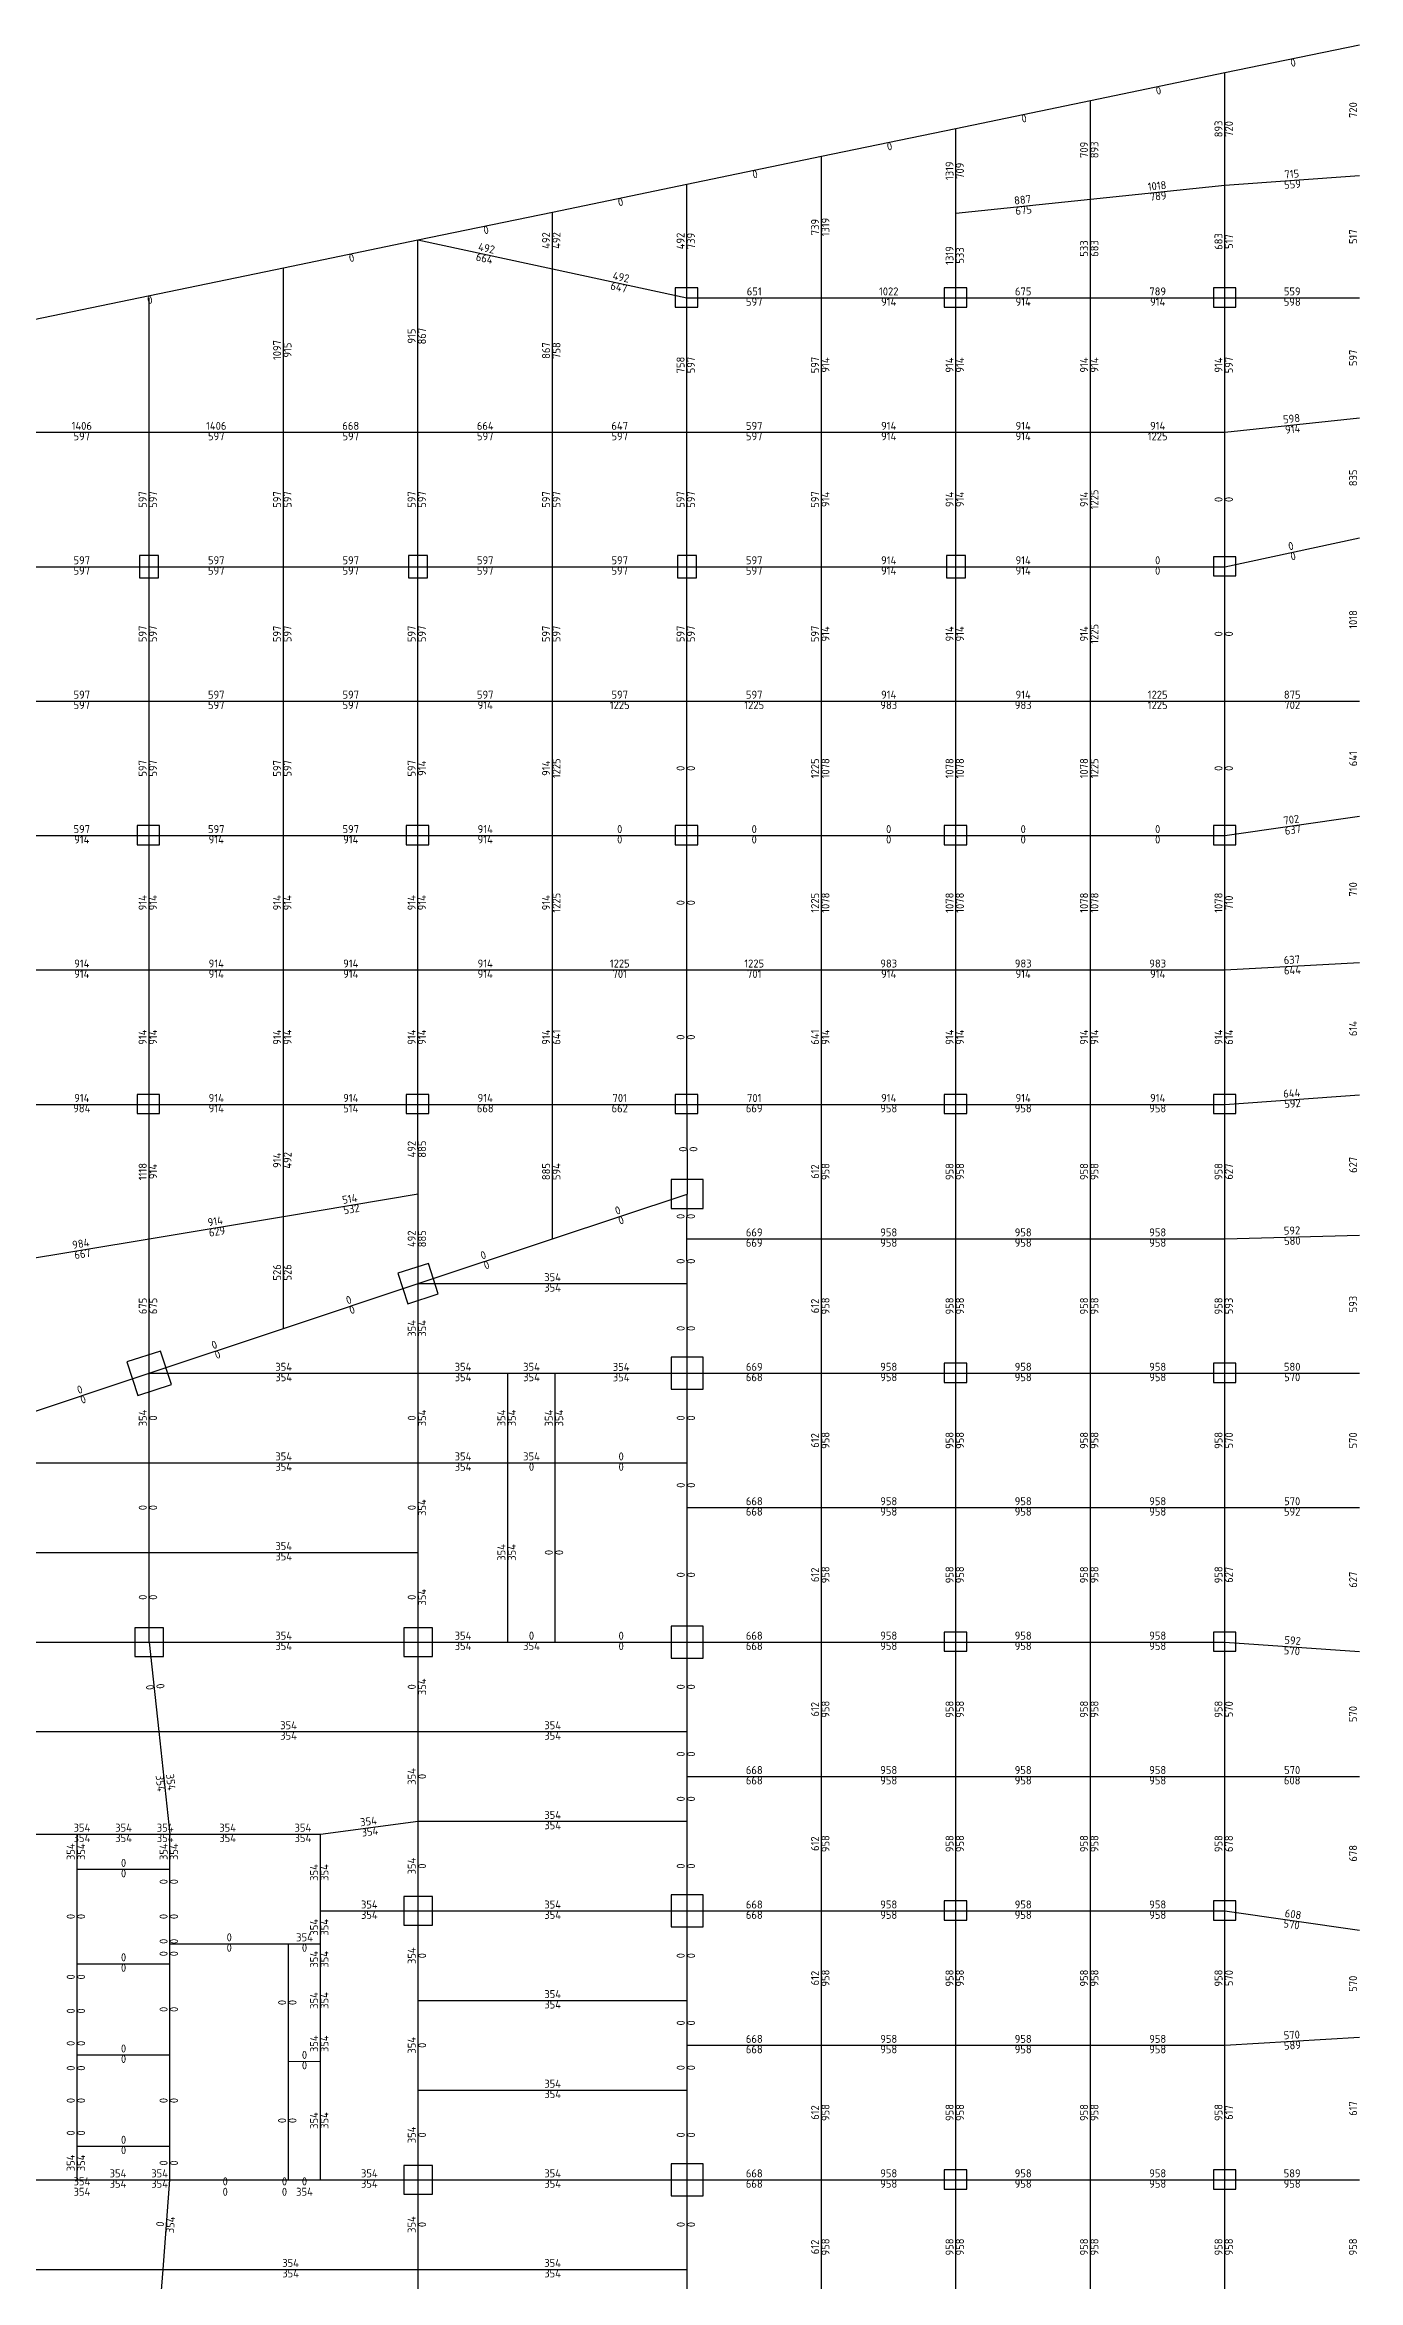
# Model space of a CAD drawing. Header units: millimetres. Extents: x -245177 to 1112891, y -1092030 to 122567.
# Drawn here: x -57467 to -16446, y 15891 to 85741 of the extents above; entities that cross this region are included whole.
import ezdxf
from ezdxf.enums import TextEntityAlignment as Align

# ---------------------------------------------------------------- set-up
doc = ezdxf.new("R2010")
doc.units = ezdxf.units.MM
doc.header["$MEASUREMENT"] = 0
for name, color, linetype in [('13', 4, 'Continuous'), ('dsg', 7, 'Continuous'), ('jiantu', 134, 'Continuous')]:
    doc.layers.add(name, color=color, linetype=linetype)
doc.styles.add('TrueTypeFont', font='yjkeng.shx', dxfattribs={"bigfont": 'yjkchn.shx'})

msp = doc.modelspace()

# ---------------------------------------------------------------- linework, layer by layer
at = {"layer": 'jiantu', "color": 94}
for p, q in [((-20610, 84869), (-16404, 85741)), ((-24810, 83997), (-20610, 84869)), ((-29010, 83126), (-24810, 83997)), ((-33210, 82254), (-29010, 83126)), ((-37410, 81383), (-33210, 82254)), ((-41610, 80511), (-37410, 81383)), ((-45810, 79640), (-41610, 80511)), ((-50010, 78769), (-45810, 79640)), ((-58410, 77026), (-50010, 78769)), ((-43005, 44232), (-41525, 44230)), ((-43005, 41433), (-43005, 44232)), ((-41525, 44230), (-37405, 44232)), ((-37405, 41433), (-37405, 44232)), ((-43005, 35832), (-43005, 41433)), ((-37405, 40033), (-37405, 41433)), ((-37405, 35832), (-37405, 40033)), ((-43005, 35832), (-41525, 35830)), ((-41525, 35830), (-37405, 35832)), ((-56455, 29832), (-56155, 29832)), ((-56455, 28732), (-56455, 29832)), ((-53855, 29832), (-53555, 29832)), ((-53555, 28732), (-53555, 29832)), ((-49955, 29832), (-48855, 29832)), ((-48855, 27432), (-48855, 29832)), ((-56455, 28732), (-53555, 28732)), ((-56455, 25782), (-56455, 28732)), ((-53555, 27957), (-53555, 28732)), ((-48855, 26407), (-48855, 27432)), ((-53555, 26407), (-53555, 26557)), ((-53555, 25782), (-53555, 26407)), ((-48855, 25432), (-48855, 26407)), ((-56455, 25782), (-53555, 25782)), ((-53555, 22932), (-53555, 25782)), ((-48855, 22732), (-48855, 23832)), ((-53555, 20082), (-53555, 22932)), ((-48855, 19032), (-48855, 22732)), ((-56455, 20082), (-56455, 20907)), ((-56455, 19032), (-56455, 20082)), ((-56455, 20082), (-53555, 20082)), ((-53555, 19032), (-53555, 20082)), ((-56455, 19032), (-56155, 19032)), ((-53555, 19032), (-50105, 19032)), ((-50105, 19032), (-49855, 19032)), ((-49855, 19032), (-48855, 19032))]:
    msp.add_line(p, q, dxfattribs=at)
at = {"layer": 'jiantu'}
for p, q in [((-20610, 81351), (-20610, 84869)), ((-24810, 80915), (-24810, 83997)), ((-29010, 80479), (-29010, 83126)), ((-33210, 77833), (-33210, 82254)), ((-37410, 77833), (-37410, 81383)), ((-24810, 80915), (-20610, 81351)), ((-20610, 81351), (-16405, 81657)), ((-20610, 77833), (-20610, 81351)), ((-41610, 78737), (-41610, 80511)), ((-29010, 80479), (-24810, 80915)), ((-29010, 77833), (-29010, 80479)), ((-24810, 77833), (-24810, 80915)), ((-45810, 73633), (-45810, 79640)), ((-45810, 79640), (-41610, 78737)), ((-50010, 73633), (-50010, 78769)), ((-41610, 73633), (-41610, 78737)), ((-41610, 78737), (-37410, 77833)), ((-54210, 73633), (-54210, 77833)), ((-37410, 77833), (-33210, 77833)), ((-37410, 73633), (-37410, 77833)), ((-33210, 77833), (-29010, 77833)), ((-33210, 73633), (-33210, 77833)), ((-29010, 77833), (-24810, 77833)), ((-29010, 73633), (-29010, 77833)), ((-24810, 77833), (-20610, 77833)), ((-24810, 73633), (-24810, 77833)), ((-20610, 77833), (-16405, 77833)), ((-20610, 73633), (-20610, 77833)), ((-20610, 73633), (-16405, 74083)), ((-58410, 73633), (-54210, 73633)), ((-54210, 69433), (-54210, 73633)), ((-54210, 73633), (-50010, 73633)), ((-50010, 69433), (-50010, 73633)), ((-50010, 73633), (-45810, 73633)), ((-45810, 69433), (-45810, 73633)), ((-45810, 73633), (-41610, 73633)), ((-41610, 69433), (-41610, 73633)), ((-41610, 73633), (-37410, 73633)), ((-37410, 69433), (-37410, 73633)), ((-37410, 73633), (-33210, 73633)), ((-33210, 69433), (-33210, 73633)), ((-33210, 73633), (-29010, 73633)), ((-29010, 69433), (-29010, 73633)), ((-29010, 73633), (-24810, 73633)), ((-24810, 69433), (-24810, 73633)), ((-24810, 73633), (-20610, 73633)), ((-20610, 69433), (-20610, 73633)), ((-20610, 69433), (-16406, 70333)), ((-58410, 69433), (-54210, 69433)), ((-54210, 69433), (-50010, 69433)), ((-54210, 65233), (-54210, 69433)), ((-50010, 69433), (-45810, 69433)), ((-50010, 65233), (-50010, 69433)), ((-45810, 69433), (-41610, 69433)), ((-45810, 65233), (-45810, 69433)), ((-41610, 69433), (-37410, 69433)), ((-41610, 65233), (-41610, 69433)), ((-37410, 69433), (-33210, 69433)), ((-37410, 65233), (-37410, 69433)), ((-33210, 69433), (-29010, 69433)), ((-33210, 65233), (-33210, 69433)), ((-29010, 69433), (-24810, 69433)), ((-29010, 65233), (-29010, 69433)), ((-24810, 69433), (-20610, 69433)), ((-24810, 65233), (-24810, 69433)), ((-20610, 65233), (-20610, 69433)), ((-58410, 65233), (-54210, 65233)), ((-54210, 61033), (-54210, 65233)), ((-54210, 65233), (-50010, 65233)), ((-50010, 61033), (-50010, 65233)), ((-50010, 65233), (-45810, 65233)), ((-45810, 61033), (-45810, 65233)), ((-45810, 65233), (-41610, 65233)), ((-41610, 61033), (-41610, 65233)), ((-41610, 65233), (-37410, 65233)), ((-37410, 61033), (-37410, 65233)), ((-37410, 65233), (-33210, 65233)), ((-33210, 61033), (-33210, 65233)), ((-33210, 65233), (-29010, 65233)), ((-29010, 61033), (-29010, 65233)), ((-29010, 65233), (-24810, 65233)), ((-24810, 61033), (-24810, 65233)), ((-24810, 65233), (-20610, 65233)), ((-20610, 61033), (-20610, 65233)), ((-20610, 65233), (-16406, 65233)), ((-20610, 61033), (-16406, 61633)), ((-58410, 61033), (-54210, 61033)), ((-54210, 61033), (-50010, 61033)), ((-54210, 56833), (-54210, 61033)), ((-50010, 61033), (-45810, 61033)), ((-50010, 56833), (-50010, 61033)), ((-45810, 61033), (-41610, 61033)), ((-45810, 56833), (-45810, 61033)), ((-41610, 61033), (-37410, 61033)), ((-41610, 56833), (-41610, 61033)), ((-37410, 61033), (-33210, 61033)), ((-37410, 56833), (-37410, 61033)), ((-33210, 61033), (-29010, 61033)), ((-33210, 56833), (-33210, 61033)), ((-29010, 61033), (-24810, 61033)), ((-29010, 56833), (-29010, 61033)), ((-24810, 61033), (-20610, 61033)), ((-24810, 56833), (-24810, 61033)), ((-20610, 56833), (-20610, 61033)), ((-58410, 56833), (-54210, 56833)), ((-54210, 52633), (-54210, 56833)), ((-54210, 56833), (-50010, 56833)), ((-50010, 56833), (-45810, 56833)), ((-50010, 52633), (-50010, 56833)), ((-45810, 52633), (-45810, 56833)), ((-45810, 56833), (-41610, 56833)), ((-41610, 56833), (-37410, 56833)), ((-41610, 52633), (-41610, 56833)), ((-37410, 52633), (-37410, 56833)), ((-37410, 56833), (-33210, 56833)), ((-33210, 52633), (-33210, 56833)), ((-33210, 56833), (-29010, 56833)), ((-29010, 52633), (-29010, 56833)), ((-29010, 56833), (-24810, 56833)), ((-24810, 52633), (-24810, 56833)), ((-24810, 56833), (-20610, 56833)), ((-20610, 56833), (-16407, 57066)), ((-20610, 52633), (-20610, 56833)), ((-58410, 52633), (-54210, 52633)), ((-54210, 52633), (-50010, 52633)), ((-54208, 48433), (-54210, 52633)), ((-50010, 52633), (-45810, 52633)), ((-50010, 49133), (-50010, 52633)), ((-45810, 52633), (-41610, 52633)), ((-45809, 49833), (-45810, 52633)), ((-41610, 52633), (-37410, 52633)), ((-41610, 48431), (-41610, 52633)), ((-37410, 52633), (-33210, 52633)), ((-37410, 52633), (-37405, 49832)), ((-33210, 52633), (-29010, 52633)), ((-33210, 48433), (-33210, 52633)), ((-29010, 52633), (-24810, 52633)), ((-29010, 48433), (-29010, 52633)), ((-24810, 52633), (-20610, 52633)), ((-24810, 48433), (-24810, 52633)), ((-20610, 52633), (-16407, 52933)), ((-20610, 48433), (-20610, 52633)), ((-50010, 49133), (-45809, 49833)), ((-45807, 47033), (-45809, 49833)), ((-41610, 48431), (-37405, 49832)), ((-37409, 48433), (-37405, 49832)), ((-54208, 48433), (-50010, 49133)), ((-50010, 45631), (-50010, 49133)), ((-58410, 47733), (-54208, 48433)), ((-54205, 44232), (-54208, 48433)), ((-45807, 47033), (-41610, 48431)), ((-37408, 47033), (-37409, 48433)), ((-37409, 48433), (-33210, 48433)), ((-33210, 44233), (-33210, 48433)), ((-33210, 48433), (-29010, 48433)), ((-29010, 44233), (-29010, 48433)), ((-29010, 48433), (-24810, 48433)), ((-24810, 44233), (-24810, 48433)), ((-24810, 48433), (-20610, 48433)), ((-20610, 48433), (-16407, 48551)), ((-20610, 44233), (-20610, 48433)), ((-50010, 45631), (-45807, 47033)), ((-45805, 44232), (-45807, 47033)), ((-45807, 47033), (-37408, 47033)), ((-37405, 44232), (-37408, 47033)), ((-54205, 44232), (-50010, 45631)), ((-58410, 42831), (-54205, 44232)), ((-54205, 44232), (-45805, 44232)), ((-54205, 41433), (-54205, 44232)), ((-45805, 44232), (-43005, 44232)), ((-45805, 41433), (-45805, 44232)), ((-43005, 44232), (-41525, 44230)), ((-41525, 44230), (-37405, 44232)), ((-41525, 41433), (-41525, 44230)), ((-37405, 44232), (-33210, 44233)), ((-37405, 41433), (-37405, 44232)), ((-33210, 44233), (-29010, 44233)), ((-33210, 40033), (-33210, 44233)), ((-29010, 44233), (-24810, 44233)), ((-29010, 40033), (-29010, 44233)), ((-24810, 44233), (-20610, 44233)), ((-24810, 40033), (-24810, 44233)), ((-20610, 44233), (-16408, 44233)), ((-20610, 40033), (-20610, 44233)), ((-62605, 41432), (-54205, 41433)), ((-54205, 38633), (-54205, 41433)), ((-54205, 41433), (-45805, 41433)), ((-45805, 38633), (-45805, 41433)), ((-45805, 41433), (-43005, 41433)), ((-43005, 41433), (-41525, 41433)), ((-41525, 41433), (-37405, 41433)), ((-41525, 35830), (-41525, 41433)), ((-37405, 40033), (-37405, 41433)), ((-37405, 35832), (-37405, 40033)), ((-37405, 40033), (-33210, 40033)), ((-33210, 35833), (-33210, 40033)), ((-33210, 40033), (-29010, 40033)), ((-29010, 35833), (-29010, 40033)), ((-29010, 40033), (-24810, 40033)), ((-24810, 35833), (-24810, 40033)), ((-24810, 40033), (-20610, 40033)), ((-20610, 35833), (-20610, 40033)), ((-20610, 40033), (-16408, 40033)), ((-62605, 38633), (-54205, 38633)), ((-54205, 35832), (-54205, 38633)), ((-54205, 38633), (-45805, 38633)), ((-45805, 35832), (-45805, 38633)), ((-62605, 35832), (-54205, 35832)), ((-54205, 35832), (-45805, 35832)), ((-54205, 35832), (-53901, 33033)), ((-45805, 35832), (-43005, 35832)), ((-45805, 33033), (-45805, 35832)), ((-43005, 35832), (-41525, 35830)), ((-41525, 35830), (-37405, 35832)), ((-37405, 35832), (-33210, 35833)), ((-37405, 33033), (-37405, 35832)), ((-33210, 35833), (-29010, 35833)), ((-33210, 31633), (-33210, 35833)), ((-29010, 35833), (-24810, 35833)), ((-29010, 31633), (-29010, 35833)), ((-24810, 35833), (-20610, 35833)), ((-24810, 31633), (-24810, 35833)), ((-20610, 35833), (-16408, 35533)), ((-20610, 31633), (-20610, 35833)), ((-62908, 33033), (-53901, 33033)), ((-53901, 33033), (-53555, 29832)), ((-53901, 33033), (-45805, 33033)), ((-45805, 30233), (-45805, 33033)), ((-45805, 33033), (-37405, 33033)), ((-37405, 31633), (-37405, 33033)), ((-37405, 30233), (-37405, 31633)), ((-37405, 31633), (-33210, 31633)), ((-33210, 27433), (-33210, 31633)), ((-33210, 31633), (-29010, 31633)), ((-29010, 27433), (-29010, 31633)), ((-29010, 31633), (-24810, 31633)), ((-24810, 27433), (-24810, 31633)), ((-24810, 31633), (-20610, 31633)), ((-20610, 27433), (-20610, 31633)), ((-20610, 31633), (-16409, 31633)), ((-48855, 29832), (-45805, 30233)), ((-45805, 27432), (-45805, 30233)), ((-45805, 30233), (-37405, 30233)), ((-37405, 27432), (-37405, 30233)), ((-60355, 29832), (-56455, 29832)), ((-56155, 29832), (-53855, 29832)), ((-53555, 29832), (-49955, 29832)), ((-53555, 26557), (-53555, 27957)), ((-48855, 27432), (-45805, 27432)), ((-45805, 27432), (-37405, 27432)), ((-45805, 24633), (-45805, 27432)), ((-37405, 27432), (-33210, 27433)), ((-37405, 24633), (-37405, 27432)), ((-33210, 27433), (-29010, 27433)), ((-33210, 23233), (-33210, 27433)), ((-29010, 27433), (-24810, 27433)), ((-29010, 23233), (-29010, 27433)), ((-24810, 27433), (-20610, 27433)), ((-24810, 23233), (-24810, 27433)), ((-20610, 27433), (-16409, 26834)), ((-20610, 23233), (-20610, 27433)), ((-53555, 26407), (-49854, 26407)), ((-49854, 26407), (-48855, 26407)), ((-49854, 22733), (-49854, 26407)), ((-56455, 24957), (-56455, 25782)), ((-48855, 23832), (-48855, 25432)), ((-56455, 23657), (-56455, 24957)), ((-45805, 21833), (-45805, 24633)), ((-45805, 24633), (-37405, 24633)), ((-37405, 23233), (-37405, 24633)), ((-56455, 22932), (-56455, 23657)), ((-37405, 21833), (-37405, 23233)), ((-37405, 23233), (-33210, 23233)), ((-33210, 19033), (-33210, 23233)), ((-33210, 23233), (-29010, 23233)), ((-29010, 19033), (-29010, 23233)), ((-29010, 23233), (-24810, 23233)), ((-24810, 19033), (-24810, 23233)), ((-24810, 23233), (-20610, 23233)), ((-20610, 23233), (-16409, 23483)), ((-20610, 19033), (-20610, 23233)), ((-56455, 22932), (-53555, 22932)), ((-56455, 22107), (-56455, 22932)), ((-49855, 19032), (-49854, 22733)), ((-49854, 22733), (-48855, 22732)), ((-56455, 20907), (-56455, 22107)), ((-45805, 19032), (-45805, 21833)), ((-45805, 21833), (-37405, 21833)), ((-37405, 19032), (-37405, 21833)), ((-60355, 19032), (-56455, 19032)), ((-56155, 19032), (-54205, 19032)), ((-54205, 19032), (-53555, 19032)), ((-53771, 16233), (-53555, 19032)), ((-48855, 19032), (-45805, 19032)), ((-45807, 16233), (-45805, 19032)), ((-45805, 19032), (-37405, 19032)), ((-37405, 19032), (-33210, 19033)), ((-37405, 16233), (-37405, 19032)), ((-33210, 19033), (-29010, 19033)), ((-33210, 14833), (-33210, 19033)), ((-29010, 19033), (-24810, 19033)), ((-29010, 14833), (-29010, 19033)), ((-24810, 19033), (-20610, 19033)), ((-24810, 14833), (-24810, 19033)), ((-20610, 19033), (-16410, 19033)), ((-20610, 14833), (-20610, 19033)), ((-63040, 16233), (-53771, 16233)), ((-53988, 13433), (-53771, 16233)), ((-53771, 16233), (-45807, 16233)), ((-45809, 13433), (-45807, 16233)), ((-45807, 16233), (-37405, 16233)), ((-37405, 14833), (-37405, 16233))]:
    msp.add_line(p, q, dxfattribs=at)
at = {"layer": 'jiantu', "color": 54}
for points in [[(-37075, 78143), (-37775, 78143), (-37775, 77543), (-37075, 77543)], [(-28675, 78143), (-29375, 78143), (-29375, 77543), (-28675, 77543)], [(-20270, 78143), (-20970, 78143), (-20970, 77543), (-20270, 77543)], [(-53910, 69783), (-54510, 69783), (-54510, 69083), (-53910, 69083)], [(-45510, 69783), (-46110, 69783), (-46110, 69083), (-45510, 69083)], [(-37110, 69783), (-37710, 69783), (-37710, 69083), (-37110, 69083)], [(-28710, 69783), (-29310, 69783), (-29310, 69083), (-28710, 69083)], [(-20270, 69743), (-20970, 69743), (-20970, 69143), (-20270, 69143)], [(-53880, 61343), (-54580, 61343), (-54580, 60743), (-53880, 60743)], [(-45475, 61343), (-46175, 61343), (-46175, 60743), (-45475, 60743)], [(-37075, 61343), (-37775, 61343), (-37775, 60743), (-37075, 60743)], [(-28675, 61343), (-29375, 61343), (-29375, 60743), (-28675, 60743)], [(-20270, 61343), (-20970, 61343), (-20970, 60743), (-20270, 60743)], [(-53880, 52943), (-54580, 52943), (-54580, 52343), (-53880, 52343)], [(-45475, 52943), (-46175, 52943), (-46175, 52343), (-45475, 52343)], [(-37075, 52943), (-37775, 52943), (-37775, 52343), (-37075, 52343)], [(-28675, 52943), (-29375, 52943), (-29375, 52343), (-28675, 52343)], [(-20270, 52943), (-20970, 52943), (-20970, 52343), (-20270, 52343)], [(-36905, 50282), (-37905, 50282), (-37905, 49382), (-36905, 49382)], [(-45486, 47663), (-46437, 47354), (-46128, 46403), (-45177, 46712)], [(-53852, 44926), (-54898, 44586), (-54558, 43539), (-53512, 43879)], [(-36905, 44732), (-37905, 44732), (-37905, 43732), (-36905, 43732)], [(-28675, 44543), (-29375, 44543), (-29375, 43943), (-28675, 43943)], [(-20270, 44543), (-20970, 44543), (-20970, 43943), (-20270, 43943)], [(-36905, 36332), (-37905, 36332), (-37905, 35332), (-36905, 35332)], [(-53755, 36282), (-54655, 36282), (-54655, 35382), (-53755, 35382)], [(-45355, 36282), (-46255, 36282), (-46255, 35382), (-45355, 35382)], [(-28675, 36143), (-29375, 36143), (-29375, 35543), (-28675, 35543)], [(-20270, 36143), (-20970, 36143), (-20970, 35543), (-20270, 35543)], [(-45355, 27882), (-46255, 27882), (-46255, 26982), (-45355, 26982)], [(-36905, 27932), (-37905, 27932), (-37905, 26932), (-36905, 26932)], [(-28675, 27743), (-29375, 27743), (-29375, 27143), (-28675, 27143)], [(-20270, 27743), (-20970, 27743), (-20970, 27143), (-20270, 27143)], [(-45355, 19482), (-46255, 19482), (-46255, 18582), (-45355, 18582)], [(-36905, 19532), (-37905, 19532), (-37905, 18532), (-36905, 18532)], [(-28675, 19343), (-29375, 19343), (-29375, 18743), (-28675, 18743)], [(-20270, 19343), (-20970, 19343), (-20970, 18743), (-20270, 18743)]]:
    msp.add_lwpolyline(points, close=True, dxfattribs=at)

# ---------------------------------------------------------------- texts
at = {"layer": '13', "color": 4, "linetype": 'Continuous', "style": 'TrueTypeFont'}
for s, rotation, p in [('720', 90, (-16405, 83699)), ('893', 90, (-20610, 83110)), ('709', 90, (-24810, 82456)), ('1319', 90, (-29010, 81803)), ('715', 4.15566, (-18508, 81504)), ('887', 5.92298, (-26910, 80697)), ('1018', 5.92298, (-22710, 81133)), ('739', 90, (-33210, 80044)), ('683', 90, (-20610, 79592)), ('1319', 90, (-29010, 79156)), ('533', 90, (-24810, 79374)), ('915', 90, (-45810, 76637)), ('1097', 90, (-50010, 76201)), ('867', 90, (-41610, 76185)), ('597', 90, (-16405, 75958)), ('758', 90, (-37410, 75733)), ('597', 90, (-33210, 75733)), ('914', 90, (-29010, 75733)), ('914', 90, (-24810, 75733)), ('914', 90, (-20610, 75733)), ('598', 6.10781, (-18508, 73858)), ('835', 90, (-16406, 72208)), ('597', 90, (-54210, 71533)), ('597', 90, (-50010, 71533)), ('597', 90, (-45810, 71533)), ('597', 90, (-41610, 71533)), ('597', 90, (-37410, 71533)), ('597', 90, (-33210, 71533)), ('914', 90, (-29010, 71533)), ('914', 90, (-24810, 71533)), ('1018', 90, (-16406, 67783)), ('597', 90, (-54210, 67333)), ('597', 90, (-50010, 67333)), ('597', 90, (-45810, 67333)), ('597', 90, (-41610, 67333)), ('597', 90, (-37410, 67333)), ('597', 90, (-33210, 67333)), ('914', 90, (-29010, 67333)), ('914', 90, (-24810, 67333)), ('641', 90, (-16406, 63433)), ('597', 90, (-54210, 63133)), ('597', 90, (-50010, 63133)), ('597', 90, (-45810, 63133)), ('914', 90, (-41610, 63133)), ('1225', 90, (-33210, 63133)), ('1078', 90, (-29010, 63133)), ('1078', 90, (-24810, 63133)), ('702', 8.11993, (-18508, 61333)), ('710', 90, (-16407, 59350)), ('914', 90, (-54210, 58933)), ('914', 90, (-50010, 58933)), ('914', 90, (-45810, 58933)), ('914', 90, (-41610, 58933)), ('1225', 90, (-33210, 58933)), ('1078', 90, (-29010, 58933)), ('1078', 90, (-24810, 58933)), ('1078', 90, (-20610, 58933)), ('637', 3.17681, (-18509, 56950)), ('614', 90, (-16407, 55000)), ('914', 90, (-54210, 54733)), ('914', 90, (-50010, 54733)), ('914', 90, (-45810, 54733)), ('914', 90, (-41610, 54733)), ('641', 90, (-33210, 54733)), ('914', 90, (-29010, 54733)), ('914', 90, (-24810, 54733)), ('914', 90, (-20610, 54733)), ('644', 4.08045, (-18509, 52783)), ('914', 90, (-50010, 50883)), ('1118', 90, (-54208, 50533)), ('885', 90, (-41610, 50532)), ('612', 90, (-33210, 50533)), ('958', 90, (-29010, 50533)), ('958', 90, (-24810, 50533)), ('958', 90, (-20610, 50533)), ('627', 90, (-16407, 50742)), ('914', 9.46543, (-52109, 48783)), ('984', 9.45716, (-56309, 48083)), ('592', 1.61226, (-18509, 48492)), ('526', 90, (-50010, 47382)), ('675', 90, (-54205, 46333)), ('612', 90, (-33210, 46333)), ('958', 90, (-29010, 46333)), ('958', 90, (-24810, 46333)), ('958', 90, (-20610, 46333)), ('593', 90, (-16408, 46392)), ('612', 90, (-33210, 42133)), ('958', 90, (-29010, 42133)), ('958', 90, (-24810, 42133)), ('958', 90, (-20610, 42133)), ('570', 90, (-16408, 42133)), ('612', 90, (-33210, 37933)), ('958', 90, (-29010, 37933)), ('958', 90, (-24810, 37933)), ('958', 90, (-20610, 37933)), ('627', 90, (-16408, 37783)), ('592', -4.08045, (-18509, 35683)), ('612', 90, (-33210, 33733)), ('958', 90, (-29010, 33733)), ('958', 90, (-24810, 33733)), ('958', 90, (-20610, 33733)), ('570', 90, (-16409, 33583)), ('612', 90, (-33210, 29533)), ('958', 90, (-29010, 29533)), ('958', 90, (-24810, 29533)), ('958', 90, (-20610, 29533)), ('678', 90, (-16409, 29233)), ('608', -8.11993, (-18510, 27133)), ('612', 90, (-33210, 25333)), ('958', 90, (-29010, 25333)), ('958', 90, (-24810, 25333)), ('958', 90, (-20610, 25333)), ('570', 90, (-16409, 25158)), ('570', 3.40213, (-18510, 23358)), ('612', 90, (-33210, 21133)), ('958', 90, (-29010, 21133)), ('958', 90, (-24810, 21133)), ('958', 90, (-20610, 21133)), ('617', 90, (-16410, 21258)), ('612', 90, (-33210, 16933)), ('958', 90, (-29010, 16933)), ('958', 90, (-24810, 16933)), ('958', 90, (-20610, 16933)), ('958', 90, (-16410, 16933))]:
    msp.add_text(s, height=250, rotation=rotation, dxfattribs=at).set_placement(p, align=Align.BOTTOM_CENTER)
for s, rotation, p in [('720', 90, (-20610, 83110)), ('893', 90, (-24810, 82456)), ('709', 90, (-29010, 81803)), ('789', 5.92298, (-22710, 81133)), ('559', 4.15566, (-18508, 81504)), ('675', 5.92298, (-26910, 80697)), ('739', 90, (-37410, 79608)), ('1319', 90, (-33210, 80044)), ('664', -12.13987, (-43710, 79188)), ('533', 90, (-29010, 79156)), ('683', 90, (-24810, 79374)), ('647', -12.13987, (-39510, 78285)), ('867', 90, (-45810, 76637)), ('915', 90, (-50010, 76201)), ('758', 90, (-41610, 76185)), ('597', 90, (-37410, 75733)), ('914', 90, (-33210, 75733)), ('914', 90, (-29010, 75733)), ('914', 90, (-24810, 75733)), ('597', 90, (-20610, 75733)), ('914', 6.10781, (-18508, 73858)), ('597', 90, (-54210, 71533)), ('597', 90, (-50010, 71533)), ('597', 90, (-45810, 71533)), ('597', 90, (-41610, 71533)), ('597', 90, (-37410, 71533)), ('914', 90, (-33210, 71533)), ('914', 90, (-29010, 71533)), ('1225', 90, (-24810, 71533)), ('597', 90, (-54210, 67333)), ('597', 90, (-50010, 67333)), ('597', 90, (-45810, 67333)), ('597', 90, (-41610, 67333)), ('597', 90, (-37410, 67333)), ('914', 90, (-33210, 67333)), ('914', 90, (-29010, 67333)), ('1225', 90, (-24810, 67333)), ('597', 90, (-54210, 63133)), ('597', 90, (-50010, 63133)), ('914', 90, (-45810, 63133)), ('1225', 90, (-41610, 63133)), ('1078', 90, (-33210, 63133)), ('1078', 90, (-29010, 63133)), ('1225', 90, (-24810, 63133)), ('637', 8.11993, (-18508, 61333)), ('914', 90, (-54210, 58933)), ('914', 90, (-50010, 58933)), ('914', 90, (-45810, 58933)), ('1225', 90, (-41610, 58933)), ('1078', 90, (-33210, 58933)), ('1078', 90, (-29010, 58933)), ('1078', 90, (-24810, 58933)), ('710', 90, (-20610, 58933)), ('644', 3.17681, (-18509, 56950)), ('914', 90, (-54210, 54733)), ('914', 90, (-50010, 54733)), ('914', 90, (-45810, 54733)), ('641', 90, (-41610, 54733)), ('914', 90, (-33210, 54733)), ('914', 90, (-29010, 54733)), ('914', 90, (-24810, 54733)), ('614', 90, (-20610, 54733)), ('592', 4.08045, (-18509, 52783)), ('885', 90, (-45809, 51233)), ('914', 90, (-54208, 50533)), ('594', 90, (-41610, 50532)), ('958', 90, (-33210, 50533)), ('958', 90, (-29010, 50533)), ('958', 90, (-24810, 50533)), ('627', 90, (-20610, 50533)), ('532', 9.46543, (-47909, 49483)), ('629', 9.46543, (-52109, 48783)), ('885', 90, (-45807, 48433)), ('580', 1.61226, (-18509, 48492)), ('667', 9.45716, (-56309, 48083)), ('526', 90, (-50010, 47382)), ('675', 90, (-54205, 46333)), ('958', 90, (-33210, 46333)), ('958', 90, (-29010, 46333)), ('958', 90, (-24810, 46333)), ('593', 90, (-20610, 46333)), ('958', 90, (-33210, 42133)), ('958', 90, (-29010, 42133)), ('958', 90, (-24810, 42133)), ('570', 90, (-20610, 42133)), ('958', 90, (-33210, 37933)), ('958', 90, (-29010, 37933)), ('958', 90, (-24810, 37933)), ('627', 90, (-20610, 37933)), ('570', -4.08045, (-18509, 35683)), ('958', 90, (-33210, 33733)), ('958', 90, (-29010, 33733)), ('958', 90, (-24810, 33733)), ('570', 90, (-20610, 33733)), ('958', 90, (-33210, 29533)), ('958', 90, (-29010, 29533)), ('958', 90, (-24810, 29533)), ('678', 90, (-20610, 29533)), ('570', -8.11993, (-18510, 27133)), ('958', 90, (-33210, 25333)), ('958', 90, (-29010, 25333)), ('958', 90, (-24810, 25333)), ('570', 90, (-20610, 25333)), ('589', 3.40213, (-18510, 23358)), ('958', 90, (-33210, 21133)), ('958', 90, (-29010, 21133)), ('958', 90, (-24810, 21133)), ('617', 90, (-20610, 21133)), ('958', 90, (-33210, 16933)), ('958', 90, (-29010, 16933)), ('958', 90, (-24810, 16933)), ('958', 90, (-20610, 16933))]:
    msp.add_text(s, height=250, rotation=rotation, dxfattribs=at).set_placement(p, align=Align.TOP_CENTER)
for s, p in [('597', (-35310, 77833)), ('914', (-31110, 77833)), ('914', (-26910, 77833)), ('914', (-22710, 77833)), ('598', (-18508, 77833)), ('597', (-56310, 73633)), ('597', (-52110, 73633)), ('597', (-47910, 73633)), ('597', (-43710, 73633)), ('597', (-39510, 73633)), ('597', (-35310, 73633)), ('914', (-31110, 73633)), ('914', (-26910, 73633)), ('1225', (-22710, 73633)), ('597', (-56310, 69433)), ('597', (-52110, 69433)), ('597', (-47910, 69433)), ('597', (-43710, 69433)), ('597', (-39510, 69433)), ('597', (-35310, 69433)), ('914', (-31110, 69433)), ('914', (-26910, 69433)), ('597', (-56310, 65233)), ('597', (-52110, 65233)), ('597', (-47910, 65233)), ('914', (-43710, 65233)), ('1225', (-39510, 65233)), ('1225', (-35310, 65233)), ('983', (-31110, 65233)), ('983', (-26910, 65233)), ('1225', (-22710, 65233)), ('702', (-18508, 65233)), ('914', (-56310, 61033)), ('914', (-52110, 61033)), ('914', (-47910, 61033)), ('914', (-43710, 61033)), ('914', (-56310, 56833)), ('914', (-52110, 56833)), ('914', (-47910, 56833)), ('914', (-43710, 56833)), ('701', (-39510, 56833)), ('701', (-35310, 56833)), ('914', (-31110, 56833)), ('914', (-26910, 56833)), ('914', (-22710, 56833)), ('984', (-56310, 52633)), ('914', (-52110, 52633)), ('668', (-43710, 52633)), ('662', (-39510, 52633)), ('669', (-35310, 52633)), ('958', (-31110, 52633)), ('958', (-26910, 52633)), ('958', (-22710, 52633)), ('669', (-35310, 48433)), ('958', (-31110, 48433)), ('958', (-26910, 48433)), ('958', (-22710, 48433)), ('668', (-35308, 44232)), ('958', (-31110, 44233)), ('958', (-26910, 44233)), ('958', (-22710, 44233)), ('570', (-18509, 44233)), ('668', (-35308, 40033)), ('958', (-31110, 40033)), ('958', (-26910, 40033)), ('958', (-22710, 40033)), ('592', (-18509, 40033)), ('668', (-35308, 35832)), ('958', (-31110, 35833)), ('958', (-26910, 35833)), ('958', (-22710, 35833)), ('668', (-35308, 31633)), ('958', (-31110, 31633)), ('958', (-26910, 31633)), ('958', (-22710, 31633)), ('608', (-18510, 31633)), ('668', (-35308, 27432)), ('958', (-31110, 27433)), ('958', (-26910, 27433)), ('958', (-22710, 27433)), ('668', (-35308, 23233)), ('958', (-31110, 23233)), ('958', (-26910, 23233)), ('958', (-22710, 23233)), ('668', (-35308, 19032)), ('958', (-31110, 19033)), ('958', (-26910, 19033)), ('958', (-22710, 19033)), ('958', (-18510, 19033))]:
    msp.add_text(s, height=250, dxfattribs=at).set_placement(p, align=Align.TOP_CENTER)
for s, p in [('651', (-35310, 77833)), ('1022', (-31110, 77833)), ('675', (-26910, 77833)), ('789', (-22710, 77833)), ('559', (-18508, 77833)), ('1406', (-56310, 73633)), ('1406', (-52110, 73633)), ('668', (-47910, 73633)), ('664', (-43710, 73633)), ('647', (-39510, 73633)), ('597', (-35310, 73633)), ('914', (-31110, 73633)), ('914', (-26910, 73633)), ('914', (-22710, 73633)), ('597', (-56310, 69433)), ('597', (-52110, 69433)), ('597', (-47910, 69433)), ('597', (-43710, 69433)), ('597', (-39510, 69433)), ('597', (-35310, 69433)), ('914', (-31110, 69433)), ('914', (-26910, 69433)), ('597', (-56310, 65233)), ('597', (-52110, 65233)), ('597', (-47910, 65233)), ('597', (-43710, 65233)), ('597', (-39510, 65233)), ('597', (-35310, 65233)), ('914', (-31110, 65233)), ('914', (-26910, 65233)), ('1225', (-22710, 65233)), ('875', (-18508, 65233)), ('597', (-56310, 61033)), ('597', (-52110, 61033)), ('597', (-47910, 61033)), ('914', (-43710, 61033)), ('914', (-56310, 56833)), ('914', (-52110, 56833)), ('914', (-47910, 56833)), ('914', (-43710, 56833)), ('1225', (-39510, 56833)), ('1225', (-35310, 56833)), ('983', (-31110, 56833)), ('983', (-26910, 56833)), ('983', (-22710, 56833)), ('914', (-56310, 52633)), ('914', (-52110, 52633)), ('914', (-47910, 52633)), ('914', (-43710, 52633)), ('701', (-39510, 52633)), ('701', (-35310, 52633)), ('914', (-31110, 52633)), ('914', (-26910, 52633)), ('914', (-22710, 52633)), ('669', (-35310, 48433)), ('958', (-31110, 48433)), ('958', (-26910, 48433)), ('958', (-22710, 48433)), ('669', (-35308, 44232)), ('958', (-31110, 44233)), ('958', (-26910, 44233)), ('958', (-22710, 44233)), ('580', (-18509, 44233)), ('668', (-35308, 40033)), ('958', (-31110, 40033)), ('958', (-26910, 40033)), ('958', (-22710, 40033)), ('570', (-18509, 40033)), ('668', (-35308, 35832)), ('958', (-31110, 35833)), ('958', (-26910, 35833)), ('958', (-22710, 35833)), ('668', (-35308, 31633)), ('958', (-31110, 31633)), ('958', (-26910, 31633)), ('958', (-22710, 31633)), ('570', (-18510, 31633)), ('668', (-35308, 27432)), ('958', (-31110, 27433)), ('958', (-26910, 27433)), ('958', (-22710, 27433)), ('668', (-35308, 23233)), ('958', (-31110, 23233)), ('958', (-26910, 23233)), ('958', (-22710, 23233)), ('668', (-35308, 19032)), ('958', (-31110, 19033)), ('958', (-26910, 19033)), ('958', (-22710, 19033)), ('589', (-18510, 19033))]:
    msp.add_text(s, height=250, dxfattribs=at).set_placement(p, align=Align.BOTTOM_CENTER)
at = {"layer": 'dsg', "color": 1, "linetype": 'Continuous', "style": 'TrueTypeFont'}
for s, rotation, p in [('0', 11.722, (-18507, 85305)), ('0', 11.722, (-22710, 84433)), ('0', 11.722, (-26910, 83562)), ('0', 11.722, (-31110, 82690)), ('0', 11.722, (-35310, 81819)), ('0', 11.722, (-39510, 80947)), ('0', 11.722, (-43710, 80076)), ('492', 90, (-41610, 79624)), ('517', 90, (-20610, 79592)), ('0', 11.722, (-47910, 79204)), ('0', 11.722, (-54210, 77897)), ('0', 90, (-20610, 71533)), ('0', 12.07987, (-18508, 69883)), ('0', 90, (-20610, 67333)), ('0', 90, (-37410, 63133)), ('0', 90, (-20610, 63133)), ('0', 90, (-37410, 58933)), ('0', 90, (-37410, 54733)), ('492', 90, (-50010, 50883)), ('0', 270.11641, (-37408, 51233)), ('0', 18.43495, (-39508, 49132)), ('0', 90, (-37409, 49133)), ('0', 18.41956, (-43709, 47732)), ('0', 90, (-37408, 47733)), ('0', 18.45031, (-47909, 46332)), ('354', 90, (-45805, 45633)), ('0', 90, (-37405, 45633)), ('0', 18.43495, (-52108, 44932)), ('0', 18.43495, (-56308, 43532)), ('0', 90, (-54205, 42833)), ('354', 90, (-45805, 42833)), ('354', 90, (-43005, 42833)), ('354', 90, (-41525, 42831)), ('0', 90, (-37405, 42833)), ('0', 90, (-37405, 40733)), ('0', 90, (-54205, 40033)), ('354', 90, (-45805, 40033)), ('354', 90, (-43005, 38633)), ('0', 90, (-41525, 38631)), ('0', 90, (-37405, 37933)), ('0', 90, (-54205, 37233)), ('354', 90, (-45805, 37233)), ('0', 276.18293, (-54053, 34433)), ('354', 90, (-45805, 34433)), ('0', 90, (-37405, 34433)), ('0', 90, (-37405, 32333)), ('354', 276.18293, (-53728, 31433)), ('0', 90, (-45805, 31633)), ('0', 90, (-37405, 30933)), ('354', 7.48279, (-47330, 30033)), ('354', 90, (-56455, 29282)), ('354', 90, (-53555, 29282)), ('354', 90, (-48855, 28632)), ('0', 90, (-45805, 28833)), ('0', 90, (-37405, 28833)), ('0', 90, (-53555, 28345)), ('0', 90, (-56455, 27257)), ('0', 90, (-53555, 27257)), ('0', 90, (-53555, 26482)), ('354', 90, (-48855, 26920)), ('0', 90, (-53555, 26095)), ('354', 90, (-48855, 25920)), ('0', 90, (-45805, 26033)), ('0', 90, (-37405, 26033)), ('0', 90, (-56455, 25370)), ('0', 90, (-49854, 24570)), ('354', 90, (-48855, 24632)), ('0', 90, (-56455, 24307)), ('0', 90, (-53555, 24357)), ('0', 90, (-37405, 23933)), ('0', 90, (-56455, 23295)), ('354', 90, (-48855, 23282)), ('0', 90, (-45805, 23233)), ('0', 90, (-56455, 22520)), ('0', 90, (-37405, 22533)), ('0', 90, (-56455, 21507)), ('0', 90, (-53555, 21507)), ('354', 90, (-48855, 20882)), ('0', 90, (-56455, 20495)), ('0', 90, (-49855, 20882)), ('0', 90, (-45805, 20433)), ('0', 90, (-37405, 20433)), ('354', 90, (-56455, 19557)), ('0', 90, (-53555, 19557)), ('354', 85.57554, (-53663, 17633)), ('0', 90, (-45807, 17633)), ('0', 90, (-37405, 17633))]:
    msp.add_text(s, height=250, rotation=rotation, dxfattribs=at).set_placement(p, align=Align.TOP_CENTER)
for s, rotation, p in [('492', 90, (-41610, 79624)), ('492', 90, (-37410, 79608)), ('517', 90, (-16405, 79745)), ('492', 347.86013, (-43710, 79188)), ('492', 347.86013, (-39510, 78285)), ('0', 90, (-20610, 71533)), ('0', 12.07987, (-18508, 69883)), ('0', 90, (-20610, 67333)), ('0', 90, (-37410, 63133)), ('0', 90, (-20610, 63133)), ('0', 90, (-37410, 58933)), ('0', 90, (-37410, 54733)), ('492', 90, (-45809, 51233)), ('0', 270.11641, (-37408, 51233)), ('514', 9.46543, (-47909, 49483)), ('0', 18.43495, (-39508, 49132)), ('0', 90, (-37409, 49133)), ('492', 90, (-45807, 48433)), ('0', 18.41956, (-43709, 47732)), ('0', 90, (-37408, 47733)), ('0', 18.45031, (-47909, 46332)), ('354', 90, (-45805, 45633)), ('0', 90, (-37405, 45633)), ('0', 18.43495, (-52108, 44932)), ('0', 18.43495, (-56308, 43532)), ('354', 90, (-54205, 42833)), ('0', 90, (-45805, 42833)), ('354', 90, (-43005, 42833)), ('354', 90, (-41525, 42831)), ('0', 90, (-37405, 42833)), ('0', 90, (-37405, 40733)), ('0', 90, (-54205, 40033)), ('0', 90, (-45805, 40033)), ('354', 90, (-43005, 38633)), ('0', 90, (-41525, 38631)), ('0', 90, (-37405, 37933)), ('0', 90, (-54205, 37233)), ('0', 90, (-45805, 37233)), ('0', 276.18293, (-54053, 34433)), ('0', 90, (-45805, 34433)), ('0', 90, (-37405, 34433)), ('0', 90, (-37405, 32333)), ('354', 276.18293, (-53728, 31433)), ('354', 90, (-45805, 31633)), ('0', 90, (-37405, 30933)), ('354', 7.48279, (-47330, 30033)), ('354', 90, (-56455, 29282)), ('354', 90, (-53555, 29282)), ('354', 90, (-48855, 28632)), ('354', 90, (-45805, 28833)), ('0', 90, (-37405, 28833)), ('0', 90, (-53555, 28345)), ('0', 90, (-56455, 27257)), ('0', 90, (-53555, 27257)), ('0', 90, (-53555, 26482)), ('354', 90, (-48855, 26920)), ('0', 90, (-53555, 26095)), ('354', 90, (-48855, 25920)), ('354', 90, (-45805, 26033)), ('0', 90, (-37405, 26033)), ('0', 90, (-56455, 25370)), ('0', 90, (-49854, 24570)), ('354', 90, (-48855, 24632)), ('0', 90, (-56455, 24307)), ('0', 90, (-53555, 24357)), ('0', 90, (-37405, 23933)), ('0', 90, (-56455, 23295)), ('354', 90, (-48855, 23282)), ('354', 90, (-45805, 23233)), ('0', 90, (-56455, 22520)), ('0', 90, (-37405, 22533)), ('0', 90, (-56455, 21507)), ('0', 90, (-53555, 21507)), ('354', 90, (-48855, 20882)), ('0', 90, (-56455, 20495)), ('0', 90, (-49855, 20882)), ('354', 90, (-45805, 20433)), ('0', 90, (-37405, 20433)), ('354', 90, (-56455, 19557)), ('0', 90, (-53555, 19557)), ('0', 85.57554, (-53663, 17633)), ('354', 90, (-45807, 17633)), ('0', 90, (-37405, 17633))]:
    msp.add_text(s, height=250, rotation=rotation, dxfattribs=at).set_placement(p, align=Align.BOTTOM_CENTER)
for s, p in [('0', (-22710, 69433)), ('0', (-39510, 61033)), ('0', (-35310, 61033)), ('0', (-31110, 61033)), ('0', (-26910, 61033)), ('0', (-22710, 61033)), ('354', (-41607, 47033)), ('354', (-50005, 44232)), ('354', (-44405, 44232)), ('354', (-42265, 44232)), ('354', (-39465, 44230)), ('354', (-50005, 41433)), ('354', (-44405, 41433)), ('354', (-42265, 41433)), ('0', (-39465, 41433)), ('354', (-50005, 38633)), ('354', (-50005, 35832)), ('354', (-44405, 35832)), ('0', (-42265, 35832)), ('0', (-39465, 35830)), ('354', (-49853, 33033)), ('354', (-41605, 33033)), ('354', (-56305, 29832)), ('354', (-55005, 29832)), ('354', (-53705, 29832)), ('354', (-51755, 29832)), ('354', (-49405, 29832)), ('354', (-41605, 30233)), ('0', (-55005, 28732)), ('354', (-47330, 27432)), ('354', (-41605, 27432)), ('0', (-51704, 26407)), ('354', (-49354, 26407)), ('0', (-55005, 25782)), ('354', (-41605, 24633)), ('0', (-55005, 22932)), ('0', (-49355, 22733)), ('354', (-41605, 21833)), ('0', (-55005, 20082)), ('354', (-56305, 18782)), ('354', (-55180, 19032)), ('354', (-53880, 19032)), ('0', (-51830, 18782)), ('0', (-49980, 18782)), ('0', (-49355, 18782)), ('354', (-47330, 19032)), ('354', (-41605, 19032)), ('354', (-49789, 16233)), ('354', (-41606, 16233))]:
    msp.add_text(s, height=250, dxfattribs=at).set_placement(p, align=Align.BOTTOM_CENTER)
for s, p in [('0', (-22710, 69433)), ('0', (-39510, 61033)), ('0', (-35310, 61033)), ('0', (-31110, 61033)), ('0', (-26910, 61033)), ('0', (-22710, 61033)), ('514', (-47910, 52633)), ('354', (-41607, 47033)), ('354', (-50005, 44232)), ('354', (-44405, 44232)), ('354', (-42265, 44232)), ('354', (-39465, 44230)), ('354', (-50005, 41433)), ('354', (-44405, 41433)), ('0', (-42265, 41433)), ('0', (-39465, 41433)), ('354', (-50005, 38633)), ('354', (-50005, 35832)), ('354', (-44405, 35832)), ('354', (-42265, 35832)), ('0', (-39465, 35830)), ('354', (-49853, 33033)), ('354', (-41605, 33033)), ('354', (-41605, 30233)), ('354', (-56305, 29832)), ('354', (-55005, 29832)), ('354', (-53705, 29832)), ('354', (-51755, 29832)), ('354', (-49405, 29832)), ('0', (-55005, 28732)), ('354', (-47330, 27432)), ('354', (-41605, 27432)), ('0', (-51704, 26407)), ('0', (-49354, 26407)), ('0', (-55005, 25782)), ('354', (-41605, 24633)), ('0', (-55005, 22932)), ('0', (-49355, 22733)), ('354', (-41605, 21833)), ('0', (-55005, 20082)), ('354', (-55180, 19032)), ('354', (-53880, 19032)), ('354', (-47330, 19032)), ('354', (-41605, 19032)), ('354', (-56305, 18782)), ('0', (-51830, 18782)), ('0', (-49980, 18782)), ('354', (-49355, 18782)), ('354', (-49789, 16233)), ('354', (-41606, 16233))]:
    msp.add_text(s, height=250, dxfattribs=at).set_placement(p, align=Align.TOP_CENTER)

doc.saveas('drawing.dxf')
